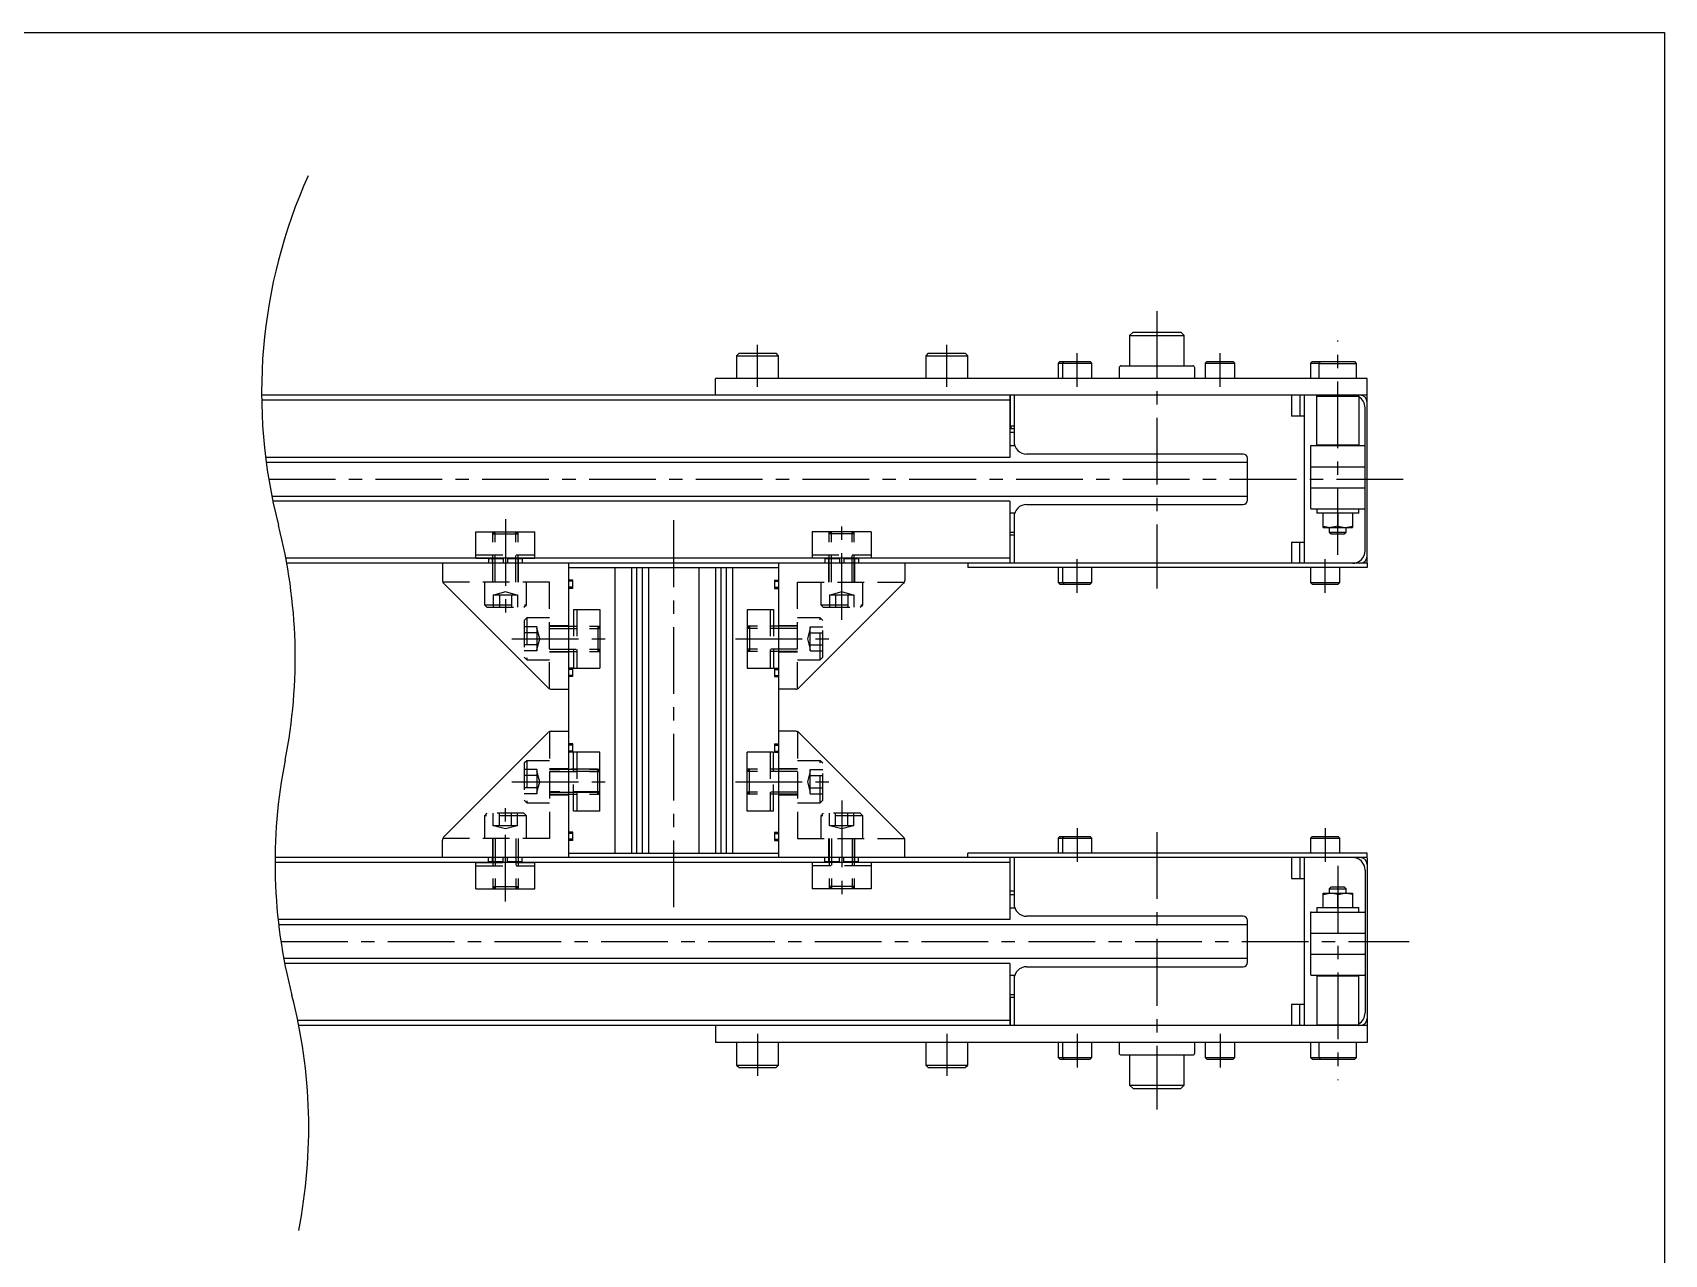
# Model space of a CAD drawing. Extents: x 0 to 4374, y -8 to 1531.
# Drawn here: x 3986 to 4374.2, y 1240.6 to 1531.4 of the extents above; entities that cross this region are included whole.
import ezdxf

# ---------------------------------------------------------------- set-up
doc = ezdxf.new("R2010")
doc.units = 0
doc.header["$LTSCALE"] = 0.5
doc.linetypes.add('CENTER', pattern=[50.8, 31.75, -6.35, 6.35, -6.35])
doc.linetypes.add('DASHED', pattern=[19.05, 12.7, -6.35])
for name, color, linetype in [('MSM_CENTER', 1, 'CENTER'), ('MSM_CONTINUOUS', 7, 'CONTINUOUS'), ('MSM_DASHED', 4, 'DASHED'), ('MSM_NARROW', 5, 'CONTINUOUS')]:
    doc.layers.add(name, color=color, linetype=linetype)

msp = doc.modelspace()

# ---------------------------------------------------------------- linework, layer by layer
at = {"layer": 'MSM_CENTER'}
for p, q in [((4253.49, 1465.06), (4253.49, 1399.06)), ((4158.49, 1447.06), (4158.49, 1457.06)), ((4203.49, 1447.06), (4203.49, 1457.06)), ((4296.49, 1407.06), (4296.49, 1458.06)), ((4234.5, 1447.06), (4234.5, 1455.06)), ((4268.5, 1447.06), (4268.5, 1455.06)), ((4042.18, 1425.06), (4313.49, 1425.06)), ((4098.49, 1415.59), (4098.49, 1391.59)), ((4138.49, 1415.29), (4138.49, 1322.89)), ((4178.49, 1391.59), (4178.49, 1415.59)), ((4234.49, 1398.06), (4234.49, 1406.06)), ((4293.49, 1398.06), (4293.49, 1406.06)), ((4099.99, 1387.09), (4123.99, 1387.09)), ((4153.21, 1387.09), (4177.21, 1387.09)), ((4099.99, 1353.09), (4123.99, 1353.09)), ((4153.21, 1353.09), (4177.21, 1353.09)), ((4098.49, 1324.59), (4098.49, 1348.59)), ((4178.49, 1348.59), (4178.49, 1324.59)), ((4234.49, 1342.06), (4234.49, 1334.06)), ((4253.49, 1341.06), (4253.49, 1275.06)), ((4293.49, 1342.06), (4293.49, 1334.06)), ((4296.49, 1333.06), (4296.49, 1282.06)), ((4045.09, 1315.06), (4313.49, 1315.06)), ((4158.49, 1293.06), (4158.49, 1283.06)), ((4203.49, 1293.06), (4203.49, 1283.06)), ((4234.5, 1293.06), (4234.5, 1285.06)), ((4268.5, 1293.06), (4268.5, 1285.06))]:
    msp.add_line(p, q, dxfattribs=at)
at = {"layer": 'MSM_CONTINUOUS'}
for p, q in [((4247.79, 1460.06), (4246.99, 1459.26)), ((4247.79, 1460.06), (4259.19, 1460.06)), ((4259.99, 1459.26), (4259.19, 1460.06)), ((4246.99, 1459.26), (4259.99, 1459.26)), ((4246.99, 1459.26), (4246.99, 1452.06)), ((4259.99, 1452.06), (4259.99, 1459.26)), ((4154.09, 1455.06), (4153.49, 1454.46)), ((4153.49, 1454.46), (4163.49, 1454.46)), ((4153.49, 1454.46), (4153.49, 1449.06)), ((4154.09, 1455.06), (4162.89, 1455.06)), ((4163.49, 1454.46), (4162.89, 1455.06)), ((4163.49, 1449.06), (4163.49, 1454.46)), ((4199.09, 1455.06), (4198.49, 1454.46)), ((4198.49, 1454.46), (4208.49, 1454.46)), ((4198.49, 1454.46), (4198.49, 1449.06)), ((4199.09, 1455.06), (4207.89, 1455.06)), ((4208.49, 1454.46), (4207.89, 1455.06)), ((4208.49, 1449.06), (4208.49, 1454.46)), ((4230.39, 1453.06), (4229.99, 1452.66)), ((4229.99, 1452.66), (4229.99, 1449.06)), ((4229.99, 1452.66), (4237.99, 1452.66)), ((4230.39, 1453.06), (4237.59, 1453.06)), ((4231.39, 1453.06), (4230.99, 1452.66)), ((4230.99, 1452.66), (4230.99, 1449.06)), ((4237.99, 1452.66), (4237.59, 1453.06)), ((4237.99, 1449.06), (4237.99, 1452.66)), ((4244.99, 1452.06), (4261.99, 1452.06)), ((4265.39, 1453.06), (4264.99, 1452.66)), ((4264.99, 1452.66), (4271.99, 1452.66)), ((4264.99, 1452.66), (4264.99, 1449.06)), ((4265.39, 1453.06), (4271.59, 1453.06)), ((4271.99, 1452.66), (4271.59, 1453.06)), ((4271.99, 1449.06), (4271.99, 1452.66)), ((4290.39, 1453.06), (4289.99, 1452.66)), ((4289.99, 1452.66), (4289.99, 1449.06)), ((4289.99, 1452.66), (4292.02, 1452.66)), ((4290.39, 1453.06), (4300.56, 1453.06)), ((4292.42, 1453.06), (4291.99, 1452.63)), ((4291.99, 1452.63), (4300.99, 1452.63)), ((4291.99, 1452.63), (4291.99, 1449.06)), ((4300.99, 1452.63), (4300.56, 1453.06)), ((4300.99, 1449.06), (4300.99, 1452.63)), ((4148.49, 1445.06), (4148.49, 1449.06)), ((4303.49, 1449.06), (4148.49, 1449.06)), ((4244.49, 1451.56), (4244.49, 1449.06)), ((4262.49, 1449.06), (4262.49, 1451.56)), ((4303.49, 1445.06), (4303.49, 1449.06)), ((4303.49, 1445.06), (4040.48, 1445.06)), ((4218.49, 1445.06), (4218.49, 1430.26)), ((4218.54, 1445.06), (4218.54, 1437.75)), ((4219.49, 1445.06), (4219.49, 1434.06)), ((4285.49, 1445.06), (4285.49, 1440.06)), ((4287.49, 1445.06), (4287.49, 1440.06)), ((4288.49, 1445.06), (4288.49, 1405.06)), ((4291.49, 1444.86), (4291.69, 1445.06)), ((4291.49, 1444.86), (4301.49, 1444.86)), ((4291.49, 1433.26), (4291.49, 1444.86)), ((4301.29, 1445.06), (4301.49, 1444.86)), ((4301.49, 1444.86), (4301.49, 1433.26)), ((4302.29, 1445.06), (4302.29, 1444.98)), ((4303.39, 1445.06), (4303.39, 1444.96)), ((4303.49, 1444.96), (4303.39, 1444.96)), ((4303.49, 1405.16), (4303.49, 1444.96)), ((4218.49, 1443.86), (4040.49, 1443.86)), ((4302.99, 1408.06), (4302.99, 1442.06)), ((4218.49, 1437.11), (4219.49, 1437.11)), ((4218.54, 1437.75), (4219.49, 1437.75)), ((4218.54, 1437.75), (4218.91, 1437.11)), ((4288.49, 1440.06), (4285.49, 1440.06)), ((4218.49, 1436.26), (4219.49, 1436.26)), ((4218.49, 1433.06), (4219.67, 1433.06)), ((4289.99, 1432.91), (4289.99, 1428.21)), ((4290.14, 1433.06), (4302.84, 1433.06)), ((4291.49, 1433.26), (4301.49, 1433.26)), ((4291.69, 1433.06), (4291.49, 1433.26)), ((4301.49, 1433.26), (4301.29, 1433.06)), ((4218.49, 1430.26), (4041.43, 1430.26)), ((4274.99, 1429.06), (4041.58, 1429.06)), ((4273.99, 1431.06), (4222.49, 1431.06)), ((4274.99, 1420.06), (4274.99, 1430.06)), ((4289.99, 1427.91), (4289.99, 1423.21)), ((4290.14, 1428.06), (4302.84, 1428.06)), ((4042.91, 1421.06), (4274.99, 1421.06)), ((4289.99, 1422.91), (4289.99, 1418.21)), ((4290.14, 1423.06), (4302.84, 1423.06)), ((4218.49, 1419.86), (4043.15, 1419.86)), ((4218.49, 1419.86), (4218.49, 1405.06)), ((4218.49, 1417.06), (4219.67, 1417.06)), ((4222.49, 1419.06), (4273.99, 1419.06)), ((4290.14, 1418.06), (4302.84, 1418.06)), ((4291.49, 1418.06), (4291.49, 1416.96)), ((4301.49, 1416.96), (4291.49, 1416.96)), ((4292.99, 1413.56), (4292.99, 1416.96)), ((4296.49, 1416.96), (4296.49, 1413.87)), ((4299.99, 1416.96), (4299.99, 1413.56)), ((4301.49, 1416.96), (4301.49, 1418.06)), ((4219.49, 1416.06), (4219.49, 1405.06)), ((4292.99, 1413.87), (4294.74, 1413.56)), ((4292.99, 1413.56), (4299.99, 1413.56)), ((4294.49, 1413.56), (4294.49, 1412.49)), ((4294.87, 1413.56), (4294.74, 1413.56)), ((4296.49, 1413.87), (4294.87, 1413.56)), ((4296.49, 1413.87), (4298.24, 1413.56)), ((4298.24, 1413.56), (4298.37, 1413.56)), ((4298.37, 1413.56), (4299.99, 1413.87)), ((4298.49, 1412.49), (4298.49, 1413.56)), ((4218.49, 1412.46), (4219.49, 1412.46)), ((4218.49, 1411.81), (4219.49, 1411.81)), ((4285.49, 1410.06), (4285.49, 1405.06)), ((4285.49, 1410.06), (4288.49, 1410.06)), ((4287.49, 1405.06), (4287.49, 1410.06)), ((4294.49, 1412.49), (4298.49, 1412.49)), ((4294.49, 1412.49), (4294.92, 1412.06)), ((4294.92, 1412.06), (4298.06, 1412.06)), ((4298.06, 1412.06), (4298.49, 1412.49)), ((4218.49, 1406.26), (4046.26, 1406.26)), ((4303.49, 1405.06), (4046.48, 1405.06)), ((4083.49, 1405.09), (4083.49, 1401.01)), ((4113.49, 1405.09), (4113.49, 1335.09)), ((4113.49, 1404.09), (4163.49, 1404.09)), ((4124.49, 1404.09), (4124.49, 1336.09)), ((4128.49, 1404.09), (4128.49, 1336.09)), ((4129.71, 1404.09), (4129.71, 1336.09)), ((4130.99, 1404.09), (4130.99, 1336.09)), ((4132.49, 1404.09), (4132.49, 1336.09)), ((4144.49, 1404.09), (4144.49, 1336.09)), ((4148.49, 1404.09), (4148.49, 1336.09)), ((4149.71, 1404.09), (4149.71, 1336.09)), ((4150.99, 1404.09), (4150.99, 1336.09)), ((4152.49, 1404.09), (4152.49, 1336.09)), ((4163.49, 1405.09), (4163.49, 1335.09)), ((4193.49, 1405.09), (4193.49, 1401.01)), ((4208.49, 1405.06), (4208.49, 1404.06)), ((4303.49, 1404.06), (4208.49, 1404.06)), ((4229.99, 1404.06), (4229.99, 1400.46)), ((4230.99, 1404.06), (4230.99, 1400.46)), ((4237.99, 1400.46), (4237.99, 1404.06)), ((4289.99, 1404.06), (4289.99, 1400.46)), ((4296.99, 1400.46), (4296.99, 1404.06)), ((4302.29, 1405.13), (4302.29, 1405.06)), ((4303.39, 1405.06), (4303.39, 1405.16)), ((4303.49, 1405.16), (4303.39, 1405.16)), ((4303.49, 1405.06), (4303.49, 1404.06)), ((4083.79, 1400.3), (4108.7, 1375.39)), ((4193.2, 1400.3), (4168.29, 1375.39)), ((4229.99, 1400.46), (4237.99, 1400.46)), ((4229.99, 1400.46), (4230.39, 1400.06)), ((4230.39, 1400.06), (4237.59, 1400.06)), ((4230.99, 1400.46), (4231.39, 1400.06)), ((4237.59, 1400.06), (4237.99, 1400.46)), ((4289.99, 1400.46), (4290.39, 1400.06)), ((4289.99, 1400.46), (4296.99, 1400.46)), ((4290.39, 1400.06), (4296.59, 1400.06)), ((4296.59, 1400.06), (4296.99, 1400.46)), ((4109.41, 1375.09), (4113.49, 1375.09)), ((4167.58, 1375.09), (4163.49, 1375.09)), ((4083.79, 1339.89), (4108.7, 1364.8)), ((4109.41, 1365.09), (4113.49, 1365.09)), ((4167.58, 1365.09), (4163.49, 1365.09)), ((4193.2, 1339.89), (4168.29, 1364.8)), ((4230.39, 1340.06), (4229.99, 1339.66)), ((4229.99, 1339.66), (4229.99, 1336.06)), ((4229.99, 1339.66), (4237.99, 1339.66)), ((4230.39, 1340.06), (4237.59, 1340.06)), ((4231.39, 1340.06), (4230.99, 1339.66)), ((4230.99, 1339.66), (4230.99, 1336.06)), ((4237.99, 1339.66), (4237.59, 1340.06)), ((4237.99, 1336.06), (4237.99, 1339.66)), ((4290.39, 1340.06), (4289.99, 1339.66)), ((4289.99, 1339.66), (4289.99, 1336.06)), ((4289.99, 1339.66), (4296.99, 1339.66)), ((4290.39, 1340.06), (4296.59, 1340.06)), ((4296.99, 1339.66), (4296.59, 1340.06)), ((4296.99, 1336.06), (4296.99, 1339.66)), ((4083.49, 1335.09), (4083.49, 1339.18)), ((4113.49, 1336.09), (4163.49, 1336.09)), ((4193.49, 1335.09), (4193.49, 1339.18)), ((4208.49, 1335.06), (4208.49, 1336.06)), ((4303.49, 1336.06), (4208.49, 1336.06)), ((4303.49, 1335.06), (4303.49, 1336.06)), ((4303.49, 1335.06), (4043.7, 1335.06)), ((4218.49, 1333.86), (4043.7, 1333.86)), ((4218.49, 1335.06), (4218.49, 1320.26)), ((4219.49, 1335.06), (4219.49, 1324.06)), ((4285.49, 1335.06), (4285.49, 1330.06)), ((4287.49, 1335.06), (4287.49, 1330.06)), ((4288.49, 1335.06), (4288.49, 1295.06)), ((4302.29, 1335.06), (4302.29, 1334.98)), ((4302.99, 1332.06), (4302.99, 1298.06)), ((4303.39, 1335.06), (4303.39, 1334.96)), ((4303.49, 1334.96), (4303.39, 1334.96)), ((4303.49, 1334.96), (4303.49, 1295.16)), ((4285.49, 1330.06), (4288.49, 1330.06)), ((4294.92, 1328.06), (4294.49, 1327.63)), ((4294.49, 1327.63), (4298.49, 1327.63)), ((4294.49, 1327.63), (4294.49, 1326.56)), ((4294.92, 1328.06), (4298.06, 1328.06)), ((4298.49, 1327.63), (4298.06, 1328.06)), ((4298.49, 1326.56), (4298.49, 1327.63)), ((4218.49, 1327.11), (4219.49, 1327.11)), ((4218.49, 1326.26), (4219.49, 1326.26)), ((4292.99, 1323.16), (4292.99, 1326.56)), ((4292.99, 1326.56), (4299.99, 1326.56)), ((4292.99, 1326.25), (4294.62, 1326.56)), ((4294.62, 1326.56), (4294.74, 1326.56)), ((4296.49, 1326.25), (4294.74, 1326.56)), ((4296.49, 1326.25), (4298.12, 1326.56)), ((4296.49, 1323.16), (4296.49, 1326.25)), ((4298.12, 1326.56), (4298.24, 1326.56)), ((4299.99, 1326.25), (4298.24, 1326.56)), ((4299.99, 1326.56), (4299.99, 1323.16)), ((4218.49, 1320.26), (4044.42, 1320.26)), ((4218.49, 1323.06), (4219.67, 1323.06)), ((4273.99, 1321.06), (4222.49, 1321.06)), ((4274.99, 1310.06), (4274.99, 1320.06)), ((4289.99, 1321.91), (4289.99, 1317.21)), ((4290.14, 1322.06), (4302.84, 1322.06)), ((4291.49, 1323.16), (4301.49, 1323.16)), ((4291.49, 1323.16), (4291.49, 1322.06)), ((4301.49, 1322.06), (4301.49, 1323.16)), ((4274.99, 1319.06), (4044.56, 1319.06)), ((4289.99, 1316.91), (4289.99, 1312.21)), ((4290.14, 1317.06), (4302.84, 1317.06)), ((4290.14, 1312.06), (4302.84, 1312.06)), ((4045.76, 1311.06), (4274.99, 1311.06)), ((4218.49, 1309.86), (4045.98, 1309.86)), ((4218.49, 1309.86), (4218.49, 1295.06)), ((4222.49, 1309.06), (4273.99, 1309.06)), ((4289.99, 1311.91), (4289.99, 1307.21)), ((4218.49, 1307.06), (4219.67, 1307.06)), ((4219.49, 1306.06), (4219.49, 1295.06)), ((4290.14, 1307.06), (4302.84, 1307.06)), ((4291.69, 1307.06), (4291.49, 1306.86)), ((4291.49, 1306.86), (4301.49, 1306.86)), ((4291.49, 1306.86), (4291.49, 1295.26)), ((4301.49, 1306.86), (4301.29, 1307.06)), ((4301.49, 1295.26), (4301.49, 1306.86)), ((4218.49, 1302.46), (4219.49, 1302.46)), ((4218.49, 1301.81), (4219.49, 1301.81)), ((4218.54, 1301.81), (4218.54, 1295.06)), ((4288.49, 1300.06), (4285.49, 1300.06)), ((4285.49, 1300.06), (4285.49, 1295.06)), ((4287.49, 1295.06), (4287.49, 1300.06)), ((4218.49, 1296.26), (4049.09, 1296.26)), ((4303.49, 1295.06), (4049.34, 1295.06)), ((4148.49, 1295.06), (4148.49, 1291.06)), ((4291.49, 1295.26), (4301.49, 1295.26)), ((4291.49, 1295.26), (4291.69, 1295.06)), ((4301.29, 1295.06), (4301.49, 1295.26)), ((4302.29, 1295.13), (4302.29, 1295.06)), ((4303.39, 1295.06), (4303.39, 1295.16)), ((4303.49, 1295.16), (4303.39, 1295.16)), ((4303.49, 1295.06), (4303.49, 1291.06)), ((4303.49, 1291.06), (4148.49, 1291.06)), ((4153.49, 1291.06), (4153.49, 1285.66)), ((4163.49, 1285.66), (4163.49, 1291.06)), ((4198.49, 1291.06), (4198.49, 1285.66)), ((4208.49, 1285.66), (4208.49, 1291.06)), ((4229.99, 1291.06), (4229.99, 1287.46)), ((4230.99, 1291.06), (4230.99, 1287.46)), ((4237.99, 1287.46), (4237.99, 1291.06)), ((4244.49, 1291.06), (4244.49, 1288.56)), ((4262.49, 1288.56), (4262.49, 1291.06)), ((4264.99, 1291.06), (4264.99, 1287.46)), ((4271.99, 1287.46), (4271.99, 1291.06)), ((4289.99, 1291.06), (4289.99, 1287.46)), ((4291.99, 1291.06), (4291.99, 1287.49)), ((4300.99, 1287.49), (4300.99, 1291.06)), ((4153.49, 1285.66), (4154.09, 1285.06)), ((4153.49, 1285.66), (4163.49, 1285.66)), ((4154.09, 1285.06), (4162.89, 1285.06)), ((4162.89, 1285.06), (4163.49, 1285.66)), ((4198.49, 1285.66), (4208.49, 1285.66)), ((4198.49, 1285.66), (4199.09, 1285.06)), ((4199.09, 1285.06), (4207.89, 1285.06)), ((4207.89, 1285.06), (4208.49, 1285.66)), ((4229.99, 1287.46), (4230.39, 1287.06)), ((4229.99, 1287.46), (4237.99, 1287.46)), ((4230.39, 1287.06), (4237.59, 1287.06)), ((4230.99, 1287.46), (4231.39, 1287.06)), ((4237.59, 1287.06), (4237.99, 1287.46)), ((4244.99, 1288.06), (4261.99, 1288.06)), ((4246.99, 1288.06), (4246.99, 1280.86)), ((4259.99, 1280.86), (4259.99, 1288.06)), ((4264.99, 1287.46), (4271.99, 1287.46)), ((4264.99, 1287.46), (4265.39, 1287.06)), ((4265.39, 1287.06), (4271.59, 1287.06)), ((4271.59, 1287.06), (4271.99, 1287.46)), ((4289.99, 1287.46), (4290.39, 1287.06)), ((4289.99, 1287.46), (4292.02, 1287.46)), ((4290.39, 1287.06), (4300.56, 1287.06)), ((4291.99, 1287.49), (4300.99, 1287.49)), ((4291.99, 1287.49), (4292.42, 1287.06)), ((4300.56, 1287.06), (4300.99, 1287.49)), ((4246.99, 1280.86), (4247.79, 1280.06)), ((4246.99, 1280.86), (4259.99, 1280.86)), ((4247.79, 1280.06), (4259.19, 1280.06)), ((4259.19, 1280.06), (4259.99, 1280.86))]:
    msp.add_line(p, q, dxfattribs=at)
for centre, radius, start, end in [((4244.99, 1451.56), 0.5, 90, 180), ((4261.99, 1451.56), 0.5, 0, 90), ((4299.99, 1442.06), 3, 0, 60), ((4301.79, 1443.36), 1.7, 0, 90), ((4222.49, 1434.06), 3, 180, 270), ((4290.14, 1432.91), 0.15, 90, 180), ((4302.84, 1432.91), 0.15, 0, 90), ((4273.99, 1430.06), 1, 0, 90), ((4290.14, 1428.21), 0.15, 180, 270), ((4290.14, 1427.91), 0.15, 90, 180), ((4302.84, 1428.21), 0.15, 270, 0), ((4302.84, 1427.91), 0.15, 0, 90), ((4290.14, 1423.21), 0.15, 180, 270), ((4290.14, 1422.91), 0.15, 90, 180), ((4302.84, 1423.21), 0.15, 270, 0), ((4302.84, 1422.91), 0.15, 0, 90), ((4222.49, 1416.06), 3, 90, 180), ((4273.99, 1420.06), 1, 270, 0), ((4290.14, 1418.21), 0.15, 180, 270), ((4302.84, 1418.21), 0.15, 270, 0), ((4299.99, 1408.06), 3, 270, 0), ((4301.79, 1406.76), 1.7, 270, 0), ((4084.49, 1401.01), 1, 180, 225), ((4192.49, 1401.01), 1, 315, 0), ((4109.41, 1376.09), 1, 225, 270), ((4167.58, 1376.09), 1, 270, 315), ((4109.41, 1364.09), 1, 90, 135), ((4167.58, 1364.09), 1, 45, 90), ((4084.49, 1339.18), 1, 135, 180), ((4192.49, 1339.18), 1, 0, 45), ((4299.99, 1332.06), 3, 0, 90), ((4301.79, 1333.36), 1.7, 0, 90), ((4222.49, 1324.06), 3, 180, 270), ((4273.99, 1320.06), 1, 0, 90), ((4290.14, 1321.91), 0.15, 90, 180), ((4302.84, 1321.91), 0.15, 0, 90), ((4290.14, 1317.21), 0.15, 180, 270), ((4290.14, 1316.91), 0.15, 90, 180), ((4302.84, 1317.21), 0.15, 270, 0), ((4302.84, 1316.91), 0.15, 0, 90), ((4290.14, 1312.21), 0.15, 180, 270), ((4290.14, 1311.91), 0.15, 90, 180), ((4302.84, 1312.21), 0.15, 270, 0), ((4302.84, 1311.91), 0.15, 0, 90), ((4222.49, 1306.06), 3, 90, 180), ((4273.99, 1310.06), 1, 270, 0), ((4290.14, 1307.21), 0.15, 180, 270), ((4302.84, 1307.21), 0.15, 270, 0), ((4299.99, 1298.06), 3, 300, 0), ((4301.79, 1296.76), 1.7, 270, 0), ((4244.99, 1288.56), 0.5, 180, 270), ((4261.99, 1288.56), 0.5, 270, 0)]:
    msp.add_arc(centre, radius, start, end, dxfattribs=at)
at = {"layer": 'MSM_DASHED'}
for p, q in [((4091.49, 1412.59), (4105.49, 1412.59)), ((4091.49, 1406.29), (4091.49, 1412.59)), ((4096.04, 1412.59), (4095.49, 1412.05)), ((4095.49, 1400.59), (4095.49, 1412.59)), ((4095.49, 1412.05), (4101.49, 1412.05)), ((4096.04, 1412.59), (4100.95, 1412.59)), ((4096.04, 1400.59), (4096.04, 1412.59)), ((4100.95, 1412.59), (4101.49, 1412.05)), ((4100.95, 1400.59), (4100.95, 1412.59)), ((4101.49, 1400.59), (4101.49, 1412.59)), ((4105.49, 1406.29), (4105.49, 1412.59)), ((4185.49, 1412.59), (4171.49, 1412.59)), ((4171.49, 1412.59), (4171.49, 1406.29)), ((4176.04, 1412.59), (4175.49, 1412.05)), ((4175.49, 1400.59), (4175.49, 1412.59)), ((4181.49, 1412.05), (4175.49, 1412.05)), ((4180.95, 1412.59), (4176.04, 1412.59)), ((4176.04, 1400.59), (4176.04, 1412.59)), ((4180.95, 1412.59), (4181.49, 1412.05)), ((4180.95, 1400.59), (4180.95, 1412.59)), ((4181.49, 1400.59), (4181.49, 1412.59)), ((4185.49, 1412.59), (4185.49, 1406.29)), ((4091.49, 1407.09), (4105.49, 1407.09)), ((4091.49, 1406.29), (4105.49, 1406.29)), ((4097.99, 1406.09), (4094.49, 1406.09)), ((4094.49, 1406.09), (4094.49, 1405.09)), ((4095.43, 1405.09), (4095.43, 1406.09)), ((4097.99, 1406.09), (4097.99, 1405.09)), ((4102.49, 1406.09), (4098.99, 1406.09)), ((4098.99, 1406.09), (4098.99, 1405.09)), ((4101.55, 1406.09), (4101.55, 1405.09)), ((4102.49, 1406.09), (4102.49, 1405.09)), ((4171.49, 1407.09), (4185.49, 1407.09)), ((4185.49, 1406.29), (4171.49, 1406.29)), ((4177.99, 1406.09), (4174.49, 1406.09)), ((4174.49, 1406.09), (4174.49, 1405.09)), ((4175.43, 1405.09), (4175.43, 1406.09)), ((4177.99, 1406.09), (4177.99, 1405.09)), ((4182.49, 1406.09), (4178.99, 1406.09)), ((4178.99, 1406.09), (4178.99, 1405.09)), ((4181.55, 1406.09), (4181.55, 1405.09)), ((4182.49, 1406.09), (4182.49, 1405.09)), ((4095.39, 1405.09), (4095.39, 1400.59)), ((4101.59, 1400.59), (4101.59, 1405.09)), ((4175.39, 1405.09), (4175.39, 1400.59)), ((4181.59, 1400.59), (4181.59, 1405.09)), ((4108.99, 1400.59), (4083.58, 1400.59)), ((4093.49, 1400.59), (4093.49, 1395.19)), ((4095.61, 1397.59), (4095.61, 1394.59)), ((4095.61, 1397.59), (4101.38, 1397.59)), ((4098.49, 1398.26), (4095.99, 1397.59)), ((4097.05, 1397.59), (4097.05, 1394.59)), ((4100.99, 1397.59), (4098.49, 1398.26)), ((4099.94, 1397.59), (4099.94, 1394.59)), ((4101.38, 1397.59), (4101.38, 1394.59)), ((4103.49, 1395.19), (4103.49, 1400.59)), ((4108.99, 1375.18), (4108.99, 1400.59)), ((4114.49, 1401.09), (4113.49, 1401.09)), ((4114.49, 1400.79), (4113.49, 1400.79)), ((4114.49, 1399.39), (4113.49, 1399.39)), ((4114.49, 1399.09), (4113.49, 1399.09)), ((4114.49, 1399.09), (4114.49, 1401.09)), ((4162.49, 1401.09), (4162.49, 1399.09)), ((4162.49, 1401.09), (4163.49, 1401.09)), ((4162.49, 1400.79), (4163.49, 1400.79)), ((4162.49, 1399.39), (4163.49, 1399.39)), ((4162.49, 1399.09), (4163.49, 1399.09)), ((4167.99, 1400.59), (4193.4, 1400.59)), ((4167.99, 1375.18), (4167.99, 1400.59)), ((4173.49, 1400.59), (4173.49, 1395.19)), ((4175.61, 1397.59), (4175.61, 1394.59)), ((4175.61, 1397.59), (4181.38, 1397.59)), ((4178.49, 1398.26), (4175.99, 1397.59)), ((4177.05, 1397.59), (4177.05, 1394.59)), ((4180.99, 1397.59), (4178.49, 1398.26)), ((4179.94, 1397.59), (4179.94, 1394.59)), ((4181.38, 1397.59), (4181.38, 1394.59)), ((4183.49, 1395.19), (4183.49, 1400.59)), ((4093.49, 1395.19), (4103.49, 1395.19)), ((4093.49, 1395.19), (4094.09, 1394.59)), ((4094.09, 1394.59), (4102.89, 1394.59)), ((4102.89, 1394.59), (4103.49, 1395.19)), ((4114.69, 1394.09), (4114.69, 1380.09)), ((4114.69, 1394.09), (4120.99, 1394.09)), ((4115.49, 1394.09), (4115.49, 1380.09)), ((4120.99, 1394.09), (4120.99, 1380.09)), ((4155.99, 1394.09), (4155.99, 1380.09)), ((4155.99, 1394.09), (4162.29, 1394.09)), ((4161.49, 1394.09), (4161.49, 1380.09)), ((4162.29, 1394.09), (4162.29, 1380.09)), ((4173.49, 1395.19), (4174.09, 1394.59)), ((4173.49, 1395.19), (4183.49, 1395.19)), ((4174.09, 1394.59), (4182.89, 1394.59)), ((4182.89, 1394.59), (4183.49, 1395.19)), ((4103.59, 1392.09), (4102.99, 1391.49)), ((4102.99, 1391.49), (4102.99, 1382.69)), ((4105.99, 1389.98), (4102.99, 1389.98)), ((4103.59, 1392.09), (4103.59, 1382.09)), ((4108.99, 1392.09), (4103.59, 1392.09)), ((4105.99, 1389.98), (4105.99, 1384.21)), ((4113.49, 1390.19), (4108.99, 1390.19)), ((4108.99, 1390.09), (4120.99, 1390.09)), ((4120.45, 1390.09), (4120.45, 1384.09)), ((4120.99, 1389.55), (4120.45, 1390.09)), ((4155.99, 1389.55), (4156.54, 1390.09)), ((4167.99, 1390.09), (4155.99, 1390.09)), ((4156.54, 1390.09), (4156.54, 1384.09)), ((4167.99, 1390.19), (4163.49, 1390.19)), ((4173.39, 1392.09), (4167.99, 1392.09)), ((4170.99, 1389.98), (4173.99, 1389.98)), ((4170.99, 1384.21), (4170.99, 1389.98)), ((4173.99, 1391.49), (4173.39, 1392.09)), ((4173.39, 1382.09), (4173.39, 1392.09)), ((4173.99, 1382.69), (4173.99, 1391.49)), ((4105.99, 1388.54), (4102.99, 1388.54)), ((4106.66, 1387.09), (4105.99, 1389.59)), ((4105.99, 1384.59), (4106.66, 1387.09)), ((4108.99, 1389.55), (4120.99, 1389.55)), ((4120.99, 1389.55), (4120.99, 1384.64)), ((4155.99, 1389.55), (4155.99, 1384.64)), ((4167.99, 1389.55), (4155.99, 1389.55)), ((4170.99, 1389.59), (4170.32, 1387.09)), ((4170.32, 1387.09), (4170.99, 1384.59)), ((4170.99, 1388.54), (4173.99, 1388.54)), ((4105.99, 1385.65), (4102.99, 1385.65)), ((4105.99, 1384.21), (4102.99, 1384.21)), ((4102.99, 1382.69), (4103.59, 1382.09)), ((4103.59, 1382.09), (4108.99, 1382.09)), ((4108.99, 1384.64), (4120.99, 1384.64)), ((4108.99, 1384.09), (4120.99, 1384.09)), ((4108.99, 1383.99), (4113.49, 1383.99)), ((4120.99, 1384.64), (4120.45, 1384.09)), ((4155.99, 1384.64), (4156.54, 1384.09)), ((4167.99, 1384.64), (4155.99, 1384.64)), ((4167.99, 1384.09), (4155.99, 1384.09)), ((4163.49, 1383.99), (4167.99, 1383.99)), ((4167.99, 1382.09), (4173.39, 1382.09)), ((4170.99, 1385.65), (4173.99, 1385.65)), ((4170.99, 1384.21), (4173.99, 1384.21)), ((4173.39, 1382.09), (4173.99, 1382.69)), ((4114.49, 1380.09), (4113.49, 1380.09)), ((4114.49, 1379.79), (4113.49, 1379.79)), ((4114.49, 1378.39), (4113.49, 1378.39)), ((4114.49, 1378.09), (4113.49, 1378.09)), ((4114.49, 1378.09), (4114.49, 1380.09)), ((4114.69, 1380.09), (4120.99, 1380.09)), ((4155.99, 1380.09), (4162.29, 1380.09)), ((4162.49, 1380.09), (4162.49, 1378.09)), ((4162.49, 1380.09), (4163.49, 1380.09)), ((4162.49, 1379.79), (4163.49, 1379.79)), ((4162.49, 1378.39), (4163.49, 1378.39)), ((4162.49, 1378.09), (4163.49, 1378.09)), ((4108.99, 1365), (4108.99, 1339.59)), ((4167.99, 1365), (4167.99, 1339.59)), ((4114.49, 1362.09), (4113.49, 1362.09)), ((4114.49, 1361.79), (4113.49, 1361.79)), ((4114.49, 1360.39), (4113.49, 1360.39)), ((4114.49, 1360.09), (4113.49, 1360.09)), ((4114.49, 1360.09), (4114.49, 1362.09)), ((4114.69, 1346.09), (4114.69, 1360.09)), ((4120.99, 1360.09), (4114.69, 1360.09)), ((4115.49, 1360.09), (4115.49, 1346.09)), ((4120.99, 1346.09), (4120.99, 1360.09)), ((4155.99, 1346.09), (4155.99, 1360.09)), ((4162.29, 1360.09), (4155.99, 1360.09)), ((4161.49, 1360.09), (4161.49, 1346.09)), ((4162.29, 1346.09), (4162.29, 1360.09)), ((4162.49, 1362.09), (4163.49, 1362.09)), ((4162.49, 1362.09), (4162.49, 1360.09)), ((4162.49, 1361.79), (4163.49, 1361.79)), ((4162.49, 1360.39), (4163.49, 1360.39)), ((4162.49, 1360.09), (4163.49, 1360.09)), ((4103.59, 1358.09), (4102.99, 1357.49)), ((4102.99, 1357.49), (4102.99, 1348.69)), ((4105.99, 1355.98), (4102.99, 1355.98)), ((4108.99, 1358.09), (4103.59, 1358.09)), ((4103.59, 1358.09), (4103.59, 1348.09)), ((4105.99, 1355.98), (4105.99, 1350.21)), ((4106.66, 1353.09), (4105.99, 1355.59)), ((4113.49, 1356.19), (4108.99, 1356.19)), ((4120.38, 1356.09), (4108.99, 1356.09)), ((4108.99, 1356.09), (4120.99, 1356.09)), ((4108.99, 1355.55), (4120.99, 1355.55)), ((4120.99, 1355.48), (4108.99, 1355.48)), ((4120.99, 1355.55), (4114.69, 1355.55)), ((4120.99, 1355.48), (4120.38, 1356.09)), ((4120.38, 1356.09), (4120.38, 1350.09)), ((4120.45, 1350.09), (4120.45, 1356.09)), ((4120.99, 1355.55), (4120.45, 1356.09)), ((4120.99, 1350.64), (4120.99, 1355.55)), ((4155.99, 1355.55), (4156.54, 1356.09)), ((4167.99, 1356.09), (4155.99, 1356.09)), ((4155.99, 1350.64), (4155.99, 1355.55)), ((4167.99, 1355.55), (4155.99, 1355.55)), ((4156.54, 1350.09), (4156.54, 1356.09)), ((4167.99, 1356.19), (4163.49, 1356.19)), ((4173.39, 1358.09), (4167.99, 1358.09)), ((4170.99, 1355.59), (4170.32, 1353.09)), ((4170.99, 1355.98), (4173.99, 1355.98)), ((4170.99, 1350.21), (4170.99, 1355.98)), ((4173.39, 1348.09), (4173.39, 1358.09)), ((4173.99, 1357.49), (4173.39, 1358.09)), ((4173.99, 1348.69), (4173.99, 1357.49)), ((4105.99, 1354.54), (4102.99, 1354.54)), ((4105.99, 1351.65), (4102.99, 1351.65)), ((4105.99, 1350.59), (4106.66, 1353.09)), ((4170.32, 1353.09), (4170.99, 1350.59)), ((4170.99, 1354.54), (4173.99, 1354.54)), ((4170.99, 1351.65), (4173.99, 1351.65)), ((4105.99, 1350.21), (4102.99, 1350.21)), ((4102.99, 1348.69), (4103.59, 1348.09)), ((4103.59, 1348.09), (4108.99, 1348.09)), ((4120.99, 1350.71), (4108.99, 1350.71)), ((4108.99, 1350.64), (4120.99, 1350.64)), ((4108.99, 1350.09), (4120.38, 1350.09)), ((4108.99, 1350.09), (4120.99, 1350.09)), ((4108.99, 1349.99), (4113.49, 1349.99)), ((4114.69, 1350.64), (4120.99, 1350.64)), ((4120.38, 1350.09), (4120.99, 1350.71)), ((4120.99, 1350.64), (4120.45, 1350.09)), ((4155.99, 1350.64), (4156.54, 1350.09)), ((4167.99, 1350.64), (4155.99, 1350.64)), ((4167.99, 1350.09), (4155.99, 1350.09)), ((4163.49, 1349.99), (4167.99, 1349.99)), ((4167.99, 1348.09), (4173.39, 1348.09)), ((4170.99, 1350.21), (4173.99, 1350.21)), ((4173.39, 1348.09), (4173.99, 1348.69)), ((4094.09, 1345.59), (4093.49, 1344.99)), ((4093.49, 1344.99), (4093.49, 1339.59)), ((4103.49, 1344.99), (4093.49, 1344.99)), ((4102.89, 1345.59), (4094.09, 1345.59)), ((4095.61, 1342.59), (4095.61, 1345.59)), ((4097.05, 1342.59), (4097.05, 1345.59)), ((4099.94, 1342.59), (4099.94, 1345.59)), ((4101.38, 1342.59), (4101.38, 1345.59)), ((4103.49, 1344.99), (4102.89, 1345.59)), ((4103.49, 1339.59), (4103.49, 1344.99)), ((4120.99, 1346.09), (4114.69, 1346.09)), ((4162.29, 1346.09), (4155.99, 1346.09)), ((4174.09, 1345.59), (4173.49, 1344.99)), ((4183.49, 1344.99), (4173.49, 1344.99)), ((4173.49, 1344.99), (4173.49, 1339.59)), ((4182.89, 1345.59), (4174.09, 1345.59)), ((4175.61, 1342.59), (4175.61, 1345.59)), ((4177.05, 1342.59), (4177.05, 1345.59)), ((4179.94, 1342.59), (4179.94, 1345.59)), ((4181.38, 1342.59), (4181.38, 1345.59)), ((4183.49, 1344.99), (4182.89, 1345.59)), ((4183.49, 1339.59), (4183.49, 1344.99)), ((4108.99, 1339.59), (4083.58, 1339.59)), ((4095.39, 1339.59), (4095.39, 1335.09)), ((4095.49, 1339.59), (4095.49, 1327.59)), ((4101.38, 1342.59), (4095.61, 1342.59)), ((4095.99, 1342.59), (4098.49, 1341.92)), ((4096.04, 1339.59), (4096.04, 1327.59)), ((4098.49, 1341.92), (4100.99, 1342.59)), ((4100.95, 1339.59), (4100.95, 1327.59)), ((4101.49, 1339.59), (4101.49, 1327.59)), ((4101.59, 1335.09), (4101.59, 1339.59)), ((4114.49, 1341.09), (4113.49, 1341.09)), ((4114.49, 1340.79), (4113.49, 1340.79)), ((4114.49, 1339.39), (4113.49, 1339.39)), ((4114.49, 1339.09), (4114.49, 1341.09)), ((4162.49, 1341.09), (4163.49, 1341.09)), ((4162.49, 1341.09), (4162.49, 1339.09)), ((4162.49, 1340.79), (4163.49, 1340.79)), ((4162.49, 1339.39), (4163.49, 1339.39)), ((4167.99, 1339.59), (4193.4, 1339.59)), ((4175.39, 1339.59), (4175.39, 1335.09)), ((4175.49, 1339.59), (4175.49, 1327.59)), ((4181.38, 1342.59), (4175.61, 1342.59)), ((4175.99, 1342.59), (4178.49, 1341.92)), ((4176.04, 1339.59), (4176.04, 1327.59)), ((4178.49, 1341.92), (4180.99, 1342.59)), ((4180.95, 1339.59), (4180.95, 1327.59)), ((4181.49, 1339.59), (4181.49, 1327.59)), ((4181.59, 1335.09), (4181.59, 1339.59)), ((4114.49, 1339.09), (4113.49, 1339.09)), ((4162.49, 1339.09), (4163.49, 1339.09)), ((4091.49, 1333.89), (4105.49, 1333.89)), ((4091.49, 1327.59), (4091.49, 1333.89)), ((4091.49, 1333.09), (4105.49, 1333.09)), ((4094.49, 1334.09), (4094.49, 1335.09)), ((4094.49, 1334.09), (4097.99, 1334.09)), ((4095.43, 1334.09), (4095.43, 1335.09)), ((4097.99, 1334.09), (4097.99, 1335.09)), ((4098.99, 1334.09), (4098.99, 1335.09)), ((4098.99, 1334.09), (4102.49, 1334.09)), ((4101.55, 1335.09), (4101.55, 1334.09)), ((4102.49, 1334.09), (4102.49, 1335.09)), ((4105.49, 1327.59), (4105.49, 1333.89)), ((4185.49, 1333.89), (4171.49, 1333.89)), ((4171.49, 1333.89), (4171.49, 1327.59)), ((4185.49, 1333.09), (4171.49, 1333.09)), ((4174.49, 1334.09), (4174.49, 1335.09)), ((4174.49, 1334.09), (4177.99, 1334.09)), ((4175.43, 1334.09), (4175.43, 1335.09)), ((4177.99, 1334.09), (4177.99, 1335.09)), ((4178.99, 1334.09), (4178.99, 1335.09)), ((4178.99, 1334.09), (4182.49, 1334.09)), ((4181.55, 1335.09), (4181.55, 1334.09)), ((4182.49, 1334.09), (4182.49, 1335.09)), ((4185.49, 1333.89), (4185.49, 1327.59)), ((4091.49, 1327.59), (4105.49, 1327.59)), ((4095.49, 1328.14), (4101.49, 1328.14)), ((4096.04, 1327.59), (4095.49, 1328.14)), ((4096.04, 1327.59), (4100.95, 1327.59)), ((4100.95, 1327.59), (4101.49, 1328.14)), ((4185.49, 1327.59), (4171.49, 1327.59)), ((4181.49, 1328.14), (4175.49, 1328.14)), ((4176.04, 1327.59), (4175.49, 1328.14)), ((4180.95, 1327.59), (4176.04, 1327.59)), ((4180.95, 1327.59), (4181.49, 1328.14))]:
    msp.add_line(p, q, dxfattribs=at)
at = {"layer": 'MSM_NARROW'}
for p, q in [((3555.3, 1531.35), (4374.2, 1531.35)), ((4374.2, 1531.35), (4374.2, 961.91))]:
    msp.add_line(p, q, dxfattribs=at)
for centre, start, end in [((4166.37, 1445.65), 155.7755, 194.491), ((3922.6, 1382.65), 348.8008, 14.491), ((4169.58, 1333.75), 168.8008, 194.491), ((3925.82, 1270.75), 348.8008, 14.491)]:
    msp.add_arc(centre, 125.89, start, end, dxfattribs=at)

doc.saveas('drawing.dxf')
